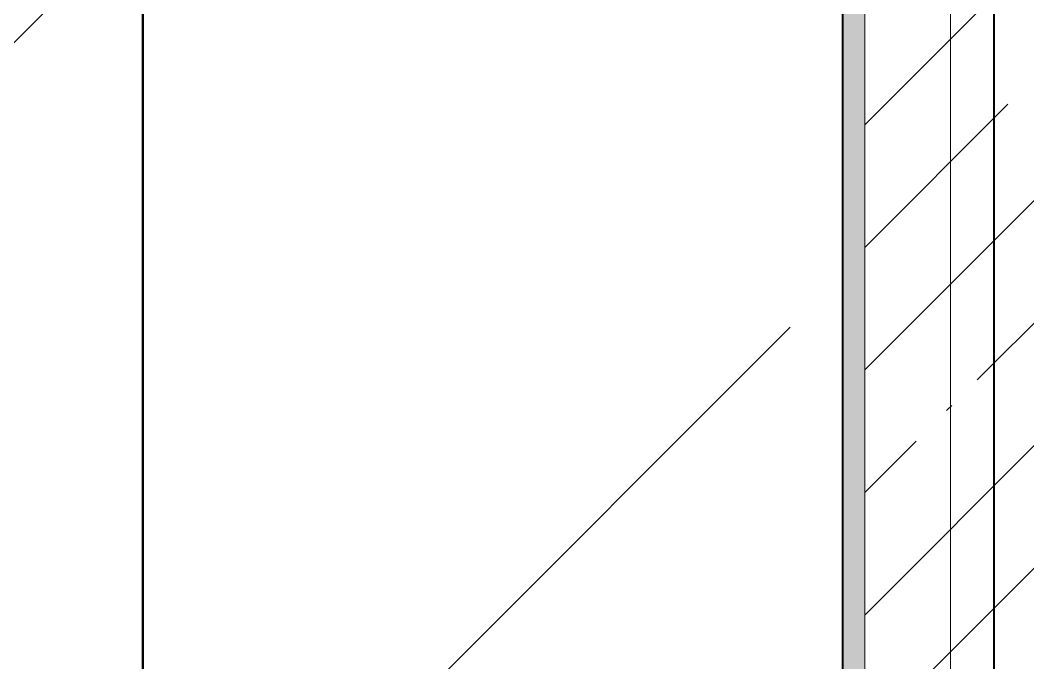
# Model space of a CAD drawing. Header units: millimetres. Extents: x -213911 to 415037, y -3642 to 107391.
# Drawn here: x 106408 to 107347, y 7042 to 7640 of the extents above; entities that cross this region are included whole.
import ezdxf

# ---------------------------------------------------------------- set-up
doc = ezdxf.new("R2010")
doc.units = ezdxf.units.MM
for name, color, linetype, lineweight in [('1)CF2', 3, 'Continuous', 30), ('7.1)Армстрон', 30, 'Continuous', 50), ('A-FLOR', 7, 'Continuous', 9), ('A-GENM-3', 7, 'Continuous', 5), ('I-WALL', 7, 'Continuous', 5), ('Оси', 7, 'Continuous', 9)]:
    doc.layers.add(name, color=color, linetype=linetype, lineweight=lineweight)
doc.layers.add('A-WALL-1', color=9, linetype='Continuous', lineweight=5, true_color=0x808080)
doc.layers.add('A-WALL-FNSH-1', color=9, linetype='Continuous', lineweight=5, true_color=0x808080)

# ---------------------------------------------------------------- blocks, each defined once
blk = doc.blocks.new('Рисунок_горы - Рисунок_горы-31934381-Объем проектирования 1 этажа')
at = {"layer": 'A-GENM-3'}
for p, q in [((107109, 10341.4), (107109, 6202.65)), ((107109, 7185.35), (107109, 7981.09)), ((107109, 7726.02), (107109, 7712.63)), ((107109, 7402.65), (107109, 7707.35)), ((107109, 7707.35), (107109, 7402.65))]:
    blk.add_line(p, q, dxfattribs=at)
for points, knots in [([(107109, 7777.75), (107109, 7777.75), (107109, 7767.9), (107109, 7738.53), (107109, 7726.02)], [0.287769784, 0.287769784, 0.287769784, 0.287769784, 0.287769794, 0.294964029, 0.294964029, 0.294964029, 0.294964029]), ([(107109, 7712.63), (107109, 7712.63), (107109, 7715.99), (107109, 7718.48), (107109, 7719.13)], [0.302158273, 0.302158273, 0.302158273, 0.302158273, 0.302158283, 0.305090294, 0.305090294, 0.305090294, 0.305090294]), ([(107109, 7707.35), (107109, 7707.35), (107109, 7708.95), (107109, 7710.37), (107109, 7711.62)], [0.875, 0.875, 0.875, 0.875, 0.87500001, 0.88713373, 0.88713373, 0.88713373, 0.88713373]), ([(107109, 7426.78), (107109, 7426.78), (107109, 7346.52), (107109, 7313.59), (107109, 7254.1)], [0.0625, 0.0625, 0.0625, 0.0625, 0.06250001, 0.125, 0.125, 0.125, 0.125]), ([(107109, 7343.8), (107109, 7343.8), (107109, 7344.01), (107109, 7344.22), (107109, 7344.41)], [0.333333333, 0.333333333, 0.333333333, 0.333333333, 0.333333343, 0.337540582, 0.337540582, 0.337540582, 0.337540582]), ([(107109, 7321.65), (107109, 7321.65), (107109, 7315.28), (107109, 7310.48), (107109, 7307.03)], [0.16666667, 0.16666667, 0.16666667, 0.16666667, 0.16666668, 0.19022638, 0.19022638, 0.19022638, 0.19022638]), ([(107109, 7254.1), (107109, 7254.1), (107109, 7247.91), (107109, 7227.32), (107109, 7222.2)], [0.125, 0.125, 0.125, 0.125, 0.12500001, 0.1875, 0.1875, 0.1875, 0.1875]), ([(107109, 7222.2), (107109, 7222.2), (107109, 7220.58), (107109, 7219.43), (107109, 7218.59)], [0.1875, 0.1875, 0.1875, 0.1875, 0.18750001, 0.195703695, 0.195703695, 0.195703695, 0.195703695]), ([(107109, 7196.69), (107109, 7196.69), (107109, 7135.52), (107109, 7087.74), (107109, 6990.02)], [0.25, 0.25, 0.25, 0.25, 0.25000001, 0.3125, 0.3125, 0.3125, 0.3125])]:
    blk.add_open_spline(points, degree=3, knots=knots, dxfattribs=at)
for points in [[(107109, 7719.14), (107109, 7718.4), (107109, 7714.93), (107109, 7707.35)], [(107109, 7712.63), (107109, 7681.93), (107109, 7475.79), (107109, 7426.78)], [(107109, 7423.36), (107109, 7402.32), (107109, 7347.25), (107109, 7321.65)], [(107109, 7356.4), (107109, 7356.98), (107109, 7357.62), (107109, 7358.33)], [(107109, 7312.45), (107109, 7320.8), (107109, 7332.3), (107109, 7343.8)], [(107109, 7213.5), (107109, 7211.23), (107109, 7206.68), (107109, 7196.69)], [(107109, 7183.09), (107109, 7183.11), (107109, 7183.13), (107109, 7183.15)], [(107109, 7183.08), (107109, 7183.09), (107109, 7183.09), (107109, 7183.09)], [(107109, 7183.07), (107109, 7183.08), (107109, 7183.08), (107109, 7183.08)], [(107109, 7183.07), (107109, 7183.07), (107109, 7183.07), (107109, 7183.07)], [(107109, 7183.06), (107109, 7183.06), (107109, 7183.07), (107109, 7183.07)], [(107109, 7183.05), (107109, 7183.05), (107109, 7183.06), (107109, 7183.06)], [(107109, 7183.04), (107109, 7183.04), (107109, 7183.05), (107109, 7183.05)], [(107109, 7183.02), (107109, 7183.03), (107109, 7183.03), (107109, 7183.04)], [(107109, 7183), (107109, 7183.01), (107109, 7183.01), (107109, 7183.02)], [(107109, 7182.99), (107109, 7182.99), (107109, 7183), (107109, 7183)], [(107109, 7182.98), (107109, 7182.98), (107109, 7182.98), (107109, 7182.99)], [(107109, 7182.93), (107109, 7182.95), (107109, 7182.96), (107109, 7182.98)], [(107109, 7182.91), (107109, 7182.92), (107109, 7182.92), (107109, 7182.93)], [(107109, 7182.9), (107109, 7182.9), (107109, 7182.91), (107109, 7182.91)], [(107109, 7182.83), (107109, 7182.85), (107109, 7182.88), (107109, 7182.9)], [(107109, 7182.82), (107109, 7182.82), (107109, 7182.82), (107109, 7182.83)], [(107109, 7182.8), (107109, 7182.81), (107109, 7182.81), (107109, 7182.82)], [(107109, 7182.61), (107109, 7182.68), (107109, 7182.74), (107109, 7182.8)], [(107109, 7182.54), (107109, 7182.56), (107109, 7182.59), (107109, 7182.61)], [(107109, 7182.52), (107109, 7182.53), (107109, 7182.53), (107109, 7182.54)], [(107109, 7182.51), (107109, 7182.51), (107109, 7182.52), (107109, 7182.52)], [(107109, 7182.5), (107109, 7182.5), (107109, 7182.5), (107109, 7182.51)], [(107109, 7182.48), (107109, 7182.49), (107109, 7182.49), (107109, 7182.5)], [(107109, 7182.23), (107109, 7182.31), (107109, 7182.4), (107109, 7182.48)], [(107109, 7182.22), (107109, 7182.22), (107109, 7182.23), (107109, 7182.23)], [(107109, 7182.21), (107109, 7182.21), (107109, 7182.21), (107109, 7182.22)], [(107109, 7182.2), (107109, 7182.2), (107109, 7182.21), (107109, 7182.21)], [(107109, 7182.19), (107109, 7182.19), (107109, 7182.2), (107109, 7182.2)], [(107109, 7182.18), (107109, 7182.18), (107109, 7182.19), (107109, 7182.19)], [(107109, 7182.17), (107109, 7182.17), (107109, 7182.18), (107109, 7182.18)], [(107109, 7182.16), (107109, 7182.16), (107109, 7182.17), (107109, 7182.17)], [(107109, 7182.15), (107109, 7182.15), (107109, 7182.15), (107109, 7182.16)], [(107109, 7182.13), (107109, 7182.14), (107109, 7182.14), (107109, 7182.15)], [(107109, 7182.11), (107109, 7182.12), (107109, 7182.12), (107109, 7182.13)], [(107109, 7182.1), (107109, 7182.1), (107109, 7182.1), (107109, 7182.11)], [(107109, 7182.05), (107109, 7182.06), (107109, 7182.08), (107109, 7182.1)], [(107109, 7181.99), (107109, 7182.01), (107109, 7182.03), (107109, 7182.05)], [(107109, 7181.98), (107109, 7181.99), (107109, 7181.99), (107109, 7181.99)], [(107109, 7181.98), (107109, 7181.98), (107109, 7181.98), (107109, 7181.98)], [(107109, 7181.88), (107109, 7181.91), (107109, 7181.94), (107109, 7181.98)], [(107109, 7181.87), (107109, 7181.87), (107109, 7181.87), (107109, 7181.88)], [(107109, 7181.86), (107109, 7181.87), (107109, 7181.87), (107109, 7181.87)], [(107109, 7181.86), (107109, 7181.86), (107109, 7181.86), (107109, 7181.86)], [(107109, 7181.85), (107109, 7181.85), (107109, 7181.86), (107109, 7181.86)], [(107109, 7181.85), (107109, 7181.85), (107109, 7181.85), (107109, 7181.85)], [(107109, 7181.84), (107109, 7181.84), (107109, 7181.85), (107109, 7181.85)], [(107109, 7181.84), (107109, 7181.84), (107109, 7181.84), (107109, 7181.84)], [(107109, 7181.83), (107109, 7181.83), (107109, 7181.83), (107109, 7181.84)], [(107109, 7181.82), (107109, 7181.83), (107109, 7181.83), (107109, 7181.83)], [(107109, 7181.82), (107109, 7181.82), (107109, 7181.82), (107109, 7181.82)], [(107109, 7181.81), (107109, 7181.81), (107109, 7181.82), (107109, 7181.82)], [(107109, 7181.81), (107109, 7181.81), (107109, 7181.81), (107109, 7181.81)], [(107109, 7181.8), (107109, 7181.8), (107109, 7181.8), (107109, 7181.81)], [(107109, 7181.11), (107109, 7181.35), (107109, 7181.58), (107109, 7181.8)], [(107109, 7181.1), (107109, 7181.1), (107109, 7181.1), (107109, 7181.11)], [(107109, 7181.08), (107109, 7181.09), (107109, 7181.09), (107109, 7181.1)], [(107109, 7181.08), (107109, 7181.08), (107109, 7181.08), (107109, 7181.08)], [(107109, 7181.06), (107109, 7181.07), (107109, 7181.07), (107109, 7181.08)], [(107109, 7181.05), (107109, 7181.05), (107109, 7181.06), (107109, 7181.06)], [(107109, 7181.03), (107109, 7181.04), (107109, 7181.04), (107109, 7181.05)], [(107109, 7181.01), (107109, 7181.02), (107109, 7181.03), (107109, 7181.03)], [(107109, 7180.99), (107109, 7181), (107109, 7181), (107109, 7181.01)], [(107109, 7180.97), (107109, 7180.97), (107109, 7180.98), (107109, 7180.99)], [(107109, 7180.95), (107109, 7180.96), (107109, 7180.96), (107109, 7180.97)], [(107109, 7180.89), (107109, 7180.91), (107109, 7180.93), (107109, 7180.95)], [(107109, 7180.86), (107109, 7180.87), (107109, 7180.88), (107109, 7180.89)], [(107109, 7180.85), (107109, 7180.85), (107109, 7180.86), (107109, 7180.86)], [(107109, 7180.75), (107109, 7180.78), (107109, 7180.82), (107109, 7180.85)], [(107109, 7180.74), (107109, 7180.74), (107109, 7180.75), (107109, 7180.75)], [(107109, 7180.72), (107109, 7180.72), (107109, 7180.73), (107109, 7180.74)], [(107109, 7180.46), (107109, 7180.55), (107109, 7180.63), (107109, 7180.72)], [(107109, 7180.37), (107109, 7180.4), (107109, 7180.43), (107109, 7180.46)], [(107109, 7180.35), (107109, 7180.35), (107109, 7180.36), (107109, 7180.37)], [(107109, 7180.32), (107109, 7180.33), (107109, 7180.34), (107109, 7180.35)], [(107109, 7180.31), (107109, 7180.32), (107109, 7180.32), (107109, 7180.32)], [(107109, 7180.29), (107109, 7180.3), (107109, 7180.3), (107109, 7180.31)], [(107109, 7179.96), (107109, 7180.07), (107109, 7180.18), (107109, 7180.29)], [(107109, 7179.94), (107109, 7179.95), (107109, 7179.95), (107109, 7179.96)], [(107109, 7179.93), (107109, 7179.93), (107109, 7179.94), (107109, 7179.94)], [(107109, 7179.92), (107109, 7179.92), (107109, 7179.93), (107109, 7179.93)], [(107109, 7179.91), (107109, 7179.91), (107109, 7179.92), (107109, 7179.92)], [(107109, 7179.89), (107109, 7179.9), (107109, 7179.9), (107109, 7179.91)], [(107109, 7179.88), (107109, 7179.88), (107109, 7179.89), (107109, 7179.89)], [(107109, 7179.86), (107109, 7179.87), (107109, 7179.87), (107109, 7179.88)], [(107109, 7179.85), (107109, 7179.85), (107109, 7179.86), (107109, 7179.86)], [(107109, 7179.83), (107109, 7179.83), (107109, 7179.84), (107109, 7179.85)], [(107109, 7179.8), (107109, 7179.81), (107109, 7179.82), (107109, 7179.83)], [(107109, 7179.78), (107109, 7179.79), (107109, 7179.79), (107109, 7179.8)], [(107109, 7179.72), (107109, 7179.74), (107109, 7179.76), (107109, 7179.78)], [(107109, 7179.64), (107109, 7179.67), (107109, 7179.69), (107109, 7179.72)], [(107109, 7179.63), (107109, 7179.64), (107109, 7179.64), (107109, 7179.64)], [(107109, 7179.63), (107109, 7179.63), (107109, 7179.63), (107109, 7179.63)], [(107109, 7179.49), (107109, 7179.54), (107109, 7179.58), (107109, 7179.63)], [(107109, 7179.49), (107109, 7179.49), (107109, 7179.49), (107109, 7179.49)], [(107109, 7179.48), (107109, 7179.48), (107109, 7179.48), (107109, 7179.49)], [(107109, 7179.47), (107109, 7179.47), (107109, 7179.48), (107109, 7179.48)], [(107109, 7179.46), (107109, 7179.47), (107109, 7179.47), (107109, 7179.47)], [(107109, 7179.46), (107109, 7179.46), (107109, 7179.46), (107109, 7179.46)], [(107109, 7179.45), (107109, 7179.45), (107109, 7179.45), (107109, 7179.46)], [(107109, 7179.44), (107109, 7179.44), (107109, 7179.45), (107109, 7179.45)], [(107109, 7179.43), (107109, 7179.44), (107109, 7179.44), (107109, 7179.44)], [(107109, 7179.42), (107109, 7179.43), (107109, 7179.43), (107109, 7179.43)], [(107109, 7179.42), (107109, 7179.42), (107109, 7179.42), (107109, 7179.42)], [(107109, 7179.41), (107109, 7179.41), (107109, 7179.41), (107109, 7179.42)], [(107109, 7179.4), (107109, 7179.4), (107109, 7179.41), (107109, 7179.41)], [(107109, 7179.39), (107109, 7179.4), (107109, 7179.4), (107109, 7179.4)], [(107109, 7178.49), (107109, 7178.81), (107109, 7179.11), (107109, 7179.39)], [(107109, 7178.48), (107109, 7178.48), (107109, 7178.49), (107109, 7178.49)], [(107109, 7178.46), (107109, 7178.47), (107109, 7178.47), (107109, 7178.48)], [(107109, 7178.45), (107109, 7178.46), (107109, 7178.46), (107109, 7178.46)], [(107109, 7178.44), (107109, 7178.44), (107109, 7178.45), (107109, 7178.45)], [(107109, 7178.42), (107109, 7178.43), (107109, 7178.43), (107109, 7178.44)], [(107109, 7178.4), (107109, 7178.4), (107109, 7178.41), (107109, 7178.42)]]:
    blk.add_open_spline(points, degree=3, dxfattribs=at)

msp = doc.modelspace()

# ---------------------------------------------------------------- hatches: boundary and pattern name
at = {"layer": '1)CF2'}
h = msp.add_hatch(dxfattribs=at)
h.set_pattern_fill('ANSI31', color=256, scale=220)
h.paths.add_polyline_path([(107117.83, 5788.94), (107129.6, 8231.56), (107131.12, 8882.19), (107131.12, 8883.1), (107125.09, 8883.12), (107128.01, 10127.03), (101656.06, 10139.87), (101643.85, 4940.39), (101623.85, 4940.43), (101612.92, 281.95), (101872.92, 281.34), (101872.1, -68.66), (105510.09, -77.2), (105510.91, 272.8), (106032.91, 271.57), (106032.09, -78.43), (107110.08, -80.96), (107110.95, 289.48), (107110.96, 292.7), (107116.12, 2491.55), (107116.67, 2724.1), (107110.63, 2724.11), (107111.57, 3120.88), (107122.77, 5322.08), (107116.73, 5322.1)])
at = {"layer": '7.1)Армстрон'}
h = msp.add_hatch(dxfattribs=at)
h.set_pattern_fill('ANGLE', color=256, scale=250)
h.set_pattern_definition([(0, (0, 0), (0, 1746.25), [1270, -476.25]), (90, (0, 0), (-1746.25, 1e-13), [1270, -476.25])])
h.paths.add_polyline_path([(107117.83, 5788.94), (107129.6, 8231.56), (107131.12, 8882.19), (107131.12, 8883.1), (107125.09, 8883.12), (107128.01, 10127.03), (101656.06, 10139.87), (101643.85, 4940.39), (101623.85, 4940.43), (101612.92, 281.95), (101872.92, 281.34), (101872.1, -68.66), (105510.09, -77.2), (105510.91, 272.8), (106032.91, 271.57), (106032.09, -78.43), (107110.08, -80.96), (107110.95, 289.48), (107110.96, 292.7), (107116.12, 2491.55), (107116.67, 2724.1), (107110.63, 2724.11), (107111.57, 3120.88), (107122.77, 5322.08), (107116.73, 5322.1)])
at = {"layer": 'I-WALL'}
h = msp.add_hatch(dxfattribs=at)
h.set_pattern_fill('FP_1', color=256, style=0, pattern_type=2)
h.set_pattern_definition([(45, (64.7, -136.06), (-114.04925, 114.04925), []), (45, (178.75, -136.06), (-114.04925, 114.04925), [201.612, -40.322, 6.706, -33.617])])
h.paths.add_polyline_path([(107414.7, 2263.94), (107414.7, 10243.94), (107194.7, 10263.94), (107194.7, 2263.94), (107414.5, 2263.94)])
h.paths.add_polyline_path([(107414.7, 10243.94), (107414.7, 10463.94), (107194.7, 10463.94), (107194.74, 10263.94)])
h = msp.add_hatch(dxfattribs=at)
h.set_pattern_fill('FP_191', color=256, style=0, pattern_type=2)
h.set_pattern_definition([(0, (64.7, -136.06), (243.84, 60.96), [20.117, -162.763, 20.117, -162.763, -975.36]), (0, (64.7, -136.06), (243.84, 60.96), [-365.76, 20.117, -345.643, 20.117, -162.763, -426.72]), (0, (64.7, -136.06), (243.84, 60.96), [-914.4, 20.117, -101.803, 20.117, -284.683]), (120, (156.14, -105.58), (-174.71291, 180.691634), [20.117, -162.763, 20.117, -162.763, -975.36]), (120, (156.14, -105.58), (-174.71291, 180.691634), [-365.76, 20.117, -345.643, 20.117, -162.763, -426.72]), (120, (156.14, -105.58), (-174.71291, 180.691634), [-914.4, 20.117, -101.803, 20.117, -284.683]), (240, (186.62, 16.34), (-69.12709, -241.651634), [20.117, -162.763, 20.117, -162.763, -975.36]), (240, (186.62, 16.34), (-69.12709, -241.651634), [-365.76, 20.117, -345.643, 20.117, -162.763, -426.72]), (240, (186.62, 16.34), (-69.12709, -241.651634), [-914.4, 20.117, -101.803, 20.117, -284.683])])
h.paths.add_polyline_path([(107194.7, 13.94), (107194.7, 10243.94), (107174.7, 10243.94), (107174.7, 13.94)])

# ---------------------------------------------------------------- linework, layer by layer
at = {"layer": 'A-FLOR'}
msp.add_line((107174.7, 10243.94), (107174.7, 33.94), dxfattribs=at)
at = {"layer": 'A-WALL-1'}
msp.add_line((107194.7, 13.94), (107194.7, 10463.94), dxfattribs=at)
at = {"layer": 'A-WALL-FNSH-1'}
for p, q in [((107314.7, 10253.94), (107314.7, 24.44)), ((107315.7, 24.44), (107315.7, 10253.94)), ((107173.7, 8581.56), (107173.7, 7600.42)), ((107173.7, 7600.42), (107174.7, 7600.42)), ((107174.7, 7598.8), (107173.7, 7598.8)), ((107173.7, 7598.8), (107173.7, 7260.01)), ((107174.7, 7470.75), (107173.7, 7470.75)), ((107173.7, 7468.68), (107174.7, 7468.68)), ((107173.7, 7260.01), (107174.7, 7260.01)), ((107174.7, 7259.39), (107173.7, 7259.39)), ((107173.7, 7259.39), (107173.7, 7006.68)), ((107174.7, 7198.66), (107173.7, 7198.66)), ((107173.7, 7196.24), (107174.7, 7196.24))]:
    msp.add_line(p, q, dxfattribs=at)
at = {"layer": 'I-WALL'}
for p, q in [((107174.7, 7638.19), (107173.7, 7638.19)), ((107173.7, 7626.43), (107174.7, 7626.43)), ((107173.7, 7626.04), (107174.7, 7626.04)), ((107174.7, 7625.51), (107173.7, 7625.51)), ((107174.7, 7625.13), (107173.7, 7625.13)), ((107174.7, 7603.92), (107173.7, 7603.92)), ((107173.7, 7460.18), (107174.7, 7460.18)), ((107174.7, 7307.1), (107173.7, 7307.1)), ((107174.7, 7301.05), (107173.7, 7301.05)), ((107173.7, 7222.08), (107174.7, 7222.08)), ((107173.7, 7218.05), (107174.7, 7218.05)), ((107173.7, 7197.23), (107174.7, 7197.23)), ((107173.7, 7191.18), (107174.7, 7191.18))]:
    msp.add_line(p, q, dxfattribs=at)
for points, knots in [([(107173.7, 7626.43), (107173.7, 7633.66), (107173.7, 7640.26), (107173.7, 7635.59), (107173.7, 7608.18), (107173.7, 7567.78), (107173.7, 7528.06), (107173.7, 7511.83), (107173.7, 7487.28), (107173.7, 7470.94), (107173.7, 7464.85), (107173.7, 7460.78), (107173.7, 7460.2), (107173.7, 7460.18)], [-2.06349, -2.06349, -2.06349, -2.06349, -2.003958, -1.932377, -1.83765, -1.718064, -1.60162, -1.47574, -1.346732, -1.215733, -1.118036, -1.016352, -0.956981, -0.956981, -0.956981, -0.956981]), ([(107173.7, 7459.8), (107173.7, 7459.82), (107173.7, 7460.4), (107173.7, 7464.47), (107173.7, 7470.56), (107173.7, 7486.9), (107173.7, 7511.45), (107173.7, 7527.68), (107173.7, 7567.4), (107173.7, 7607.8), (107173.7, 7635.21), (107173.7, 7639.88), (107173.7, 7633.28), (107173.7, 7626.04)], [-1.106509, -1.106509, -1.106509, -1.106509, -1.047139, -0.945454, -0.847758, -0.716759, -0.587751, -0.46187, -0.345426, -0.22584, -0.131113, -0.059532, 0, 0, 0, 0]), ([(107173.7, 7460.18), (107173.7, 7460.18), (107173.7, 7460.54), (107173.7, 7462.26), (107173.7, 7470.21), (107173.7, 7477.11), (107173.7, 7479.41), (107173.7, 7483.56), (107173.7, 7502.45), (107173.7, 7531.3), (107173.7, 7565.16), (107173.7, 7593.65), (107173.7, 7620.8), (107173.7, 7625.51)], [-0.9540591, -0.9540591, -0.9540591, -0.9540591, -0.9092452, -0.8051318, -0.7451716, -0.7166789, -0.6965105, -0.6546649, -0.5682867, -0.4333632, -0.2781403, -0.1149887, 0, 0, 0, 0]), ([(107173.7, 7625.13), (107173.7, 7620.42), (107173.7, 7593.27), (107173.7, 7564.78), (107173.7, 7530.92), (107173.7, 7502.07), (107173.7, 7483.17), (107173.7, 7479.03), (107173.7, 7476.73), (107173.7, 7469.83), (107173.7, 7461.88), (107173.7, 7460.16), (107173.7, 7459.8), (107173.7, 7459.8)], [-2.0634904, -2.0634904, -2.0634904, -2.0634904, -1.9485017, -1.7853501, -1.6301272, -1.4952038, -1.4088255, -1.3669799, -1.3468115, -1.3183188, -1.2583586, -1.1542453, -1.1094313, -1.1094313, -1.1094313, -1.1094313]), ([(107173.7, 7470.75), (107173.7, 7472.98), (107173.7, 7482.28), (107173.7, 7494.56), (107173.7, 7534.28), (107173.7, 7574.68), (107173.7, 7602.09), (107173.7, 7606.19), (107173.7, 7602.5), (107173.7, 7600.42)], [-0.6263302, -0.6263302, -0.6263302, -0.6263302, -0.5877508, -0.4618702, -0.3454264, -0.2258401, -0.1311132, -0.0595321, -0.0272607, -0.0272607, -0.0272607, -0.0272607]), ([(107173.7, 7598.8), (107173.7, 7601.42), (107173.7, 7605.51), (107173.7, 7601.32), (107173.7, 7573.91), (107173.7, 7533.51), (107173.7, 7493.79), (107173.7, 7481.18), (107173.7, 7471.36), (107173.7, 7468.68)], [-2.0403844, -2.0403844, -2.0403844, -2.0403844, -2.0039584, -1.9323773, -1.8376503, -1.718064, -1.6016202, -1.4757396, -1.4297087, -1.4297087, -1.4297087, -1.4297087]), ([(107173.7, 7222.08), (107173.7, 7230.11), (107173.7, 7235.18), (107173.7, 7240.94), (107173.7, 7250.11), (107173.7, 7258.98), (107173.7, 7269.25), (107173.7, 7278), (107173.7, 7286.37), (107173.7, 7292.84), (107173.7, 7300.76), (107173.7, 7305.72), (107173.7, 7308.29), (107173.7, 7301.59), (107173.7, 7280.61), (107173.7, 7239.55), (107173.7, 7213.94), (107173.7, 7198.67), (107173.7, 7198.67), (107173.7, 7197.34), (107173.7, 7197.24), (107173.7, 7197.23)], [-1.570099, -1.570099, -1.570099, -1.570099, -1.541159, -1.501754, -1.446541, -1.382724, -1.319119, -1.257396, -1.183774, -1.104802, -1.027747, -0.955254, -0.896935, -0.833013, -0.751105, -0.652602, -0.534539, -0.451116, -0.365944, -0.289006, -0.279424, -0.279424, -0.279424, -0.279424]), ([(107173.7, 7193.21), (107173.7, 7193.21), (107173.7, 7193.29), (107173.7, 7194.64), (107173.7, 7194.64), (107173.7, 7209.91), (107173.7, 7235.53), (107173.7, 7276.58), (107173.7, 7297.56), (107173.7, 7304.27), (107173.7, 7301.7), (107173.7, 7296.73), (107173.7, 7288.82), (107173.7, 7282.34), (107173.7, 7273.98), (107173.7, 7266.59), (107173.7, 7261.71), (107173.7, 7260.01)], [-1.294183, -1.294183, -1.294183, -1.294183, -1.281093, -1.204155, -1.118982, -1.03556, -0.917496, -0.818994, -0.737085, -0.673164, -0.614845, -0.542352, -0.465296, -0.386325, -0.312703, -0.250979, -0.218443, -0.218443, -0.218443, -0.218443]), ([(107173.7, 7193.21), (107173.7, 7193.21), (107173.7, 7193.32), (107173.7, 7194.64), (107173.7, 7194.64), (107173.7, 7209.91), (107173.7, 7235.53), (107173.7, 7276.58), (107173.7, 7297.56), (107173.7, 7304.27), (107173.7, 7301.7), (107173.7, 7296.73), (107173.7, 7288.82), (107173.7, 7282.34), (107173.7, 7273.98), (107173.7, 7265.22), (107173.7, 7254.95), (107173.7, 7246.08), (107173.7, 7236.91), (107173.7, 7231.16), (107173.7, 7226.08), (107173.7, 7218.05)], [-1.290674, -1.290674, -1.290674, -1.290674, -1.281093, -1.204155, -1.118982, -1.03556, -0.917496, -0.818994, -0.737085, -0.673164, -0.614845, -0.542352, -0.465296, -0.386325, -0.312703, -0.250979, -0.187375, -0.123558, -0.068344, -0.028939, 0, 0, 0, 0]), ([(107173.7, 7259.39), (107173.7, 7260.61), (107173.7, 7264.96), (107173.7, 7271.96), (107173.7, 7280.32), (107173.7, 7286.79), (107173.7, 7294.71), (107173.7, 7299.67), (107173.7, 7302.25), (107173.7, 7295.54), (107173.7, 7274.56), (107173.7, 7233.5), (107173.7, 7207.89), (107173.7, 7192.62), (107173.7, 7192.62), (107173.7, 7191.29), (107173.7, 7191.19), (107173.7, 7191.19)], [-1.342666, -1.342666, -1.342666, -1.342666, -1.319119, -1.257396, -1.183774, -1.104802, -1.027747, -0.955254, -0.896935, -0.833013, -0.751105, -0.652602, -0.534539, -0.451116, -0.365944, -0.289006, -0.279043, -0.279043, -0.279043, -0.279043]), ([(107173.7, 7197.23), (107173.7, 7197.23), (107173.7, 7198.45), (107173.7, 7202.38), (107173.7, 7209), (107173.7, 7221.21)], [-0.275916, -0.275916, -0.275916, -0.275916, -0.1854375, -0.0860846, 0, 0, 0, 0]), ([(107173.7, 7217.19), (107173.7, 7204.97), (107173.7, 7198.35), (107173.7, 7194.43), (107173.7, 7193.21), (107173.7, 7193.21)], [-1.5700987, -1.5700987, -1.5700987, -1.5700987, -1.4840141, -1.3846612, -1.2941827, -1.2941827, -1.2941827, -1.2941827]), ([(107173.7, 7198.66), (107173.7, 7196.73), (107173.7, 7194.4), (107173.7, 7193.26), (107173.7, 7193.21)], [-1.4699248, -1.4699248, -1.4699248, -1.4699248, -1.3846612, -1.2986694, -1.2986694, -1.2986694, -1.2986694]), ([(107173.7, 7191.18), (107173.7, 7191.18), (107173.7, 7192.28), (107173.7, 7194.55), (107173.7, 7196.24)], [-0.2759159, -0.2759159, -0.2759159, -0.2759159, -0.1854375, -0.1062044, -0.1062044, -0.1062044, -0.1062044])]:
    msp.add_open_spline(points, degree=3, knots=knots, dxfattribs=at)
at = {"layer": 'Оси'}
msp.add_lwpolyline([(107274.7, -2042.32), (107274.7, 2957.68), (107274.7, 16892.22), (107274.7, 21892.22)], dxfattribs=at)

# ---------------------------------------------------------------- block references
at = {"layer": 'A-GENM-3'}
msp.add_blockref('Рисунок_горы - Рисунок_горы-31934381-Объем проектирования 1 этажа', (64.7, -136.06), dxfattribs=at)

doc.saveas('drawing.dxf')
